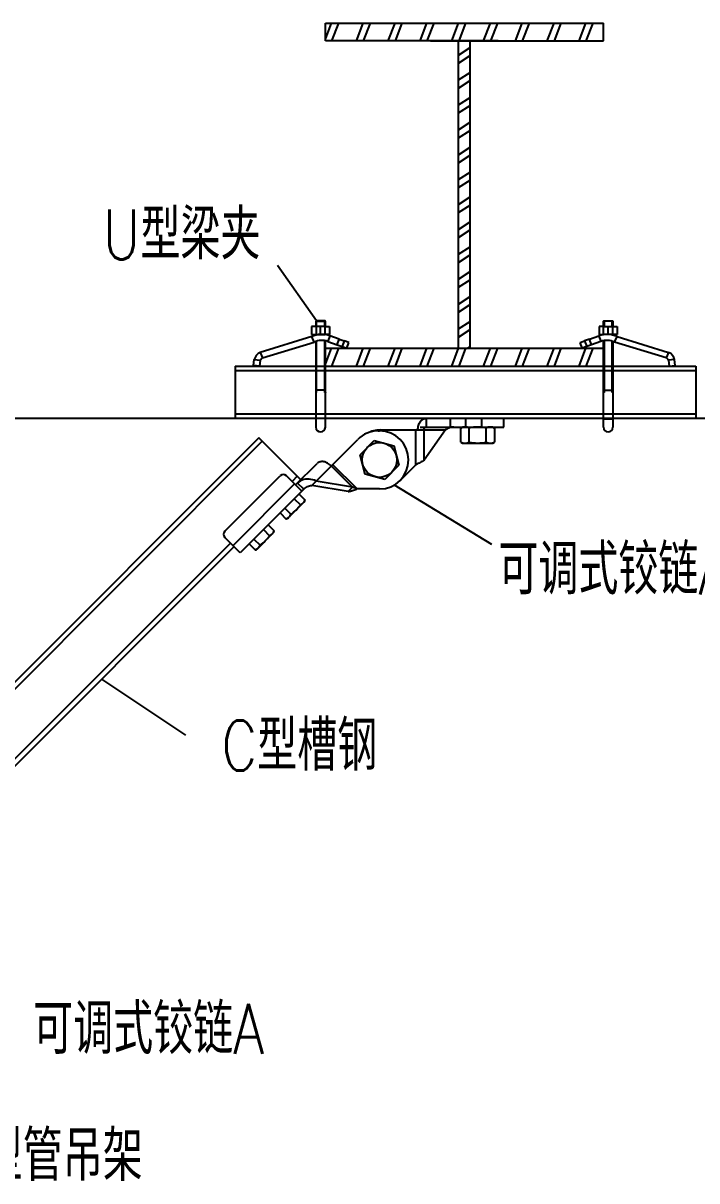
# Model space of a CAD drawing. Extents: x 27938 to 1507990, y 110129 to 923079.
# Drawn here: x 553865 to 559252, y 340505 to 349758 of the extents above; entities that cross this region are included whole.
import ezdxf

# ---------------------------------------------------------------- set-up
doc = ezdxf.new("R2010")
doc.units = 0
doc.header["$LTSCALE"] = 1000
doc.header["$MEASUREMENT"] = 0
for name, color, linetype in [('BZ', 2, 'Continuous'), ('W_DIM', 4, 'Continuous'), ('walraven', 7, 'Continuous'), ('支架', 7, 'Continuous')]:
    doc.layers.add(name, color=color, linetype=linetype)
doc.styles.get("Standard").update_dxf_attribs({"font": 'gbenor.shx', "bigfont": 'gbcbig.shx'})
doc.styles.add('wwp100', font='txt.shx', dxfattribs={"width": 0.7, "height": 400, "bigfont": 'hztxt.shx'})
doc.dimstyles.get("Standard").update_dxf_attribs({"dimtxt": 0.18, "dimasz": 0.18, "dimexe": 0.18, "dimexo": 0.0625, "dimgap": 0.09, "dimtad": 0, "dimtih": 1, "dimtoh": 1, "dimdec": 4, "dimzin": 0, "dimdsep": 46, "dimtxsty": 'Standard', "dimcen": 0.09, "dimadec": 0, "dimazin": 0, "dimtfac": 1, "dimtdec": 4, "dimtofl": 0, "dimtmove": 0, "dimatfit": 3, "dimfxl": 1, "dimtolj": 1, "dimtzin": 0, "dimarcsym": 0})

msp = doc.modelspace()

# ---------------------------------------------------------------- linework, layer by layer
for p, q in [((556281.8, 349631.2), (556330.5, 349758)), ((556281.8, 349758), (558504.9, 349758)), ((556281.8, 349615.4), (556281.8, 349758)), ((556333.6, 349615.4), (556388.4, 349758)), ((556530, 349615.4), (556584.8, 349758)), ((556587.9, 349615.4), (556642.7, 349758)), ((556784.3, 349615.4), (556839.1, 349758)), ((556842.2, 349615.4), (556897, 349758)), ((557038.6, 349615.4), (557093.4, 349758)), ((557096.5, 349615.4), (557151.3, 349758)), ((557292.9, 349615.4), (557347.7, 349758)), ((557350.8, 349615.4), (557405.6, 349758)), ((557547.2, 349615.4), (557602, 349758)), ((557605.1, 349615.4), (557659.9, 349758)), ((557801.5, 349615.4), (557856.3, 349758)), ((557859.4, 349615.4), (557914.2, 349758)), ((558055.8, 349615.4), (558110.6, 349758)), ((558113.7, 349615.4), (558168.5, 349758)), ((558310.1, 349615.4), (558365, 349758)), ((558368, 349615.4), (558422.9, 349758)), ((558504.9, 349615.4), (558504.9, 349758)), ((557347.7, 347159.5), (557347.7, 349615.4)), ((557438.9, 347159.5), (557438.9, 349615.4)), ((557347.7, 349502.8), (557438.9, 349563)), ((557347.7, 349438.2), (557438.9, 349498.4)), ((557347.7, 349303.8), (557438.9, 349364)), ((557347.7, 349239.2), (557438.9, 349299.3)), ((557347.7, 349104.8), (557438.9, 349164.9)), ((557347.7, 349040.1), (557438.9, 349100.3)), ((557347.7, 348905.7), (557438.9, 348965.9)), ((557347.7, 348841.1), (557438.9, 348901.3)), ((557347.7, 348706.7), (557438.9, 348766.9)), ((557347.7, 348642.1), (557438.9, 348702.3)), ((557347.7, 348507.7), (557438.9, 348567.9)), ((557347.7, 348443.1), (557438.9, 348503.2)), ((557347.7, 348308.7), (557438.9, 348368.8)), ((557347.7, 348244), (557438.9, 348304.2)), ((557347.7, 348109.6), (557438.9, 348169.8)), ((557347.7, 348045), (557438.9, 348105.2)), ((557347.7, 347910.6), (557438.9, 347970.8)), ((557347.7, 347846), (557438.9, 347906.2)), ((557347.7, 347711.6), (557438.9, 347771.8)), ((557347.7, 347647), (557438.9, 347707.1)), ((557347.7, 347512.6), (557438.9, 347572.7)), ((557347.7, 347447.9), (557438.9, 347508.1)), ((557347.7, 347313.5), (557438.9, 347373.7)), ((557347.7, 347248.9), (557438.9, 347309.1)), ((557415.9, 347159.5), (557438.9, 347174.7)), ((556281.8, 347159.5), (558504.9, 347159.5)), ((556281.8, 347032.8), (556330.5, 347159.5)), ((556333.6, 347017), (556388.4, 347159.5)), ((556530, 347017), (556584.8, 347159.5)), ((556587.9, 347017), (556642.7, 347159.5)), ((556784.3, 347017), (556839.1, 347159.5)), ((556842.2, 347017), (556897, 347159.5)), ((557038.6, 347017), (557093.4, 347159.5)), ((557096.5, 347017), (557151.3, 347159.5)), ((557292.9, 347017), (557347.7, 347159.5)), ((557350.8, 347017), (557405.6, 347159.5)), ((557547.2, 347017), (557602, 347159.5)), ((557605.1, 347017), (557659.9, 347159.5)), ((557801.5, 347017), (557856.3, 347159.5)), ((557859.4, 347017), (557914.2, 347159.5)), ((558055.8, 347017), (558110.6, 347159.5)), ((558113.7, 347017), (558168.5, 347159.5)), ((558310.1, 347017), (558365, 347159.5)), ((558368, 347017), (558422.9, 347159.5))]:
    msp.add_line(p, q)
at = {"linetype": 'Continuous'}
for p, q in [((555561.5, 347017), (559243.5, 347017)), ((555561.5, 346981.4), (559243.5, 346981.4)), ((555561.5, 346635.2), (559243.5, 346635.2)), ((555561.5, 346599.6), (559243.5, 346599.6)), ((557040.8, 346529.9), (557087.2, 346529.9)), ((557087.2, 346599.6), (557087.2, 346529.9)), ((557087.2, 346599.6), (557707.8, 346599.6)), ((557087.2, 346529.9), (557707.8, 346529.9)), ((557279.3, 346599.6), (557279.3, 346529.9)), ((557402.5, 346599.6), (557402.5, 346529.9)), ((557533.6, 346529.9), (557533.6, 346599.6)), ((557707.8, 346529.9), (557707.8, 346599.6)), ((555748.6, 346444.7), (552563.8, 343259.9)), ((556085.4, 346108), (555748.6, 346444.7)), ((556172.5, 346063.7), (556540.3, 346431.4)), ((556704.5, 346499.5), (556714.7, 346499.5)), ((556721.9, 346506.7), (557241.9, 346506.7)), ((557005.1, 346229), (557005.1, 346506.7)), ((557241.9, 346506.7), (557070.8, 346264.7)), ((557070.8, 346264.7), (557070.8, 346506.7)), ((555777.4, 346416), (552592.5, 343231.1)), ((556559.2, 346308.8), (556673, 346422.6)), ((556673, 346422.6), (556828.5, 346381)), ((556828.5, 346381), (556870.2, 346225.5)), ((556044.3, 346066.9), (556216.2, 346238.8)), ((556600.9, 346153.3), (556559.2, 346308.8)), ((556328.4, 346219.6), (556499.5, 346048.4)), ((556536.3, 346034.8), (556340, 346231.2)), ((556756.4, 346111.7), (556600.9, 346153.3)), ((556870.2, 346225.5), (556756.4, 346111.7)), ((557005.1, 346229), (556879, 346102.9)), ((555477.6, 345697.3), (555921.1, 346140.8)), ((555543.3, 345582.3), (556036.1, 346075.1)), ((556091.2, 346020), (555970.4, 346140.8)), ((556056.6, 346136.7), (556015.6, 346095.7)), ((556108.8, 346032.9), (556059.5, 346082.1)), ((556464.6, 346013.6), (556172.5, 346063.7)), ((556499.5, 346048.4), (556207.4, 346098.6)), ((556108.8, 346032.9), (555600.8, 345524.8)), ((556070.9, 345994.9), (556119.8, 345946.1)), ((556464.6, 346013.6), (556499.5, 346048.4)), ((556714.7, 346034.8), (556536.3, 346034.8)), ((555957.1, 345881.1), (556006, 345832.3)), ((555981.9, 345800.8), (556113.3, 345932.2)), ((556033, 345957), (556081.8, 345908.1)), ((556113.3, 345932.2), (556119.8, 345946.1)), ((555919.2, 345843.2), (555968, 345794.3)), ((555981.9, 345800.8), (555968, 345794.3)), ((555735.5, 345554.4), (555866.9, 345685.8)), ((555786.6, 345710.6), (555835.4, 345661.7)), ((555824.5, 345748.5), (555873.4, 345699.7)), ((555866.9, 345685.8), (555873.4, 345699.7)), ((555522.7, 345602.8), (553405.7, 343485.8)), ((555600.8, 345524.8), (555477.6, 345648)), ((555672.7, 345596.8), (555721.6, 345547.9)), ((555710.7, 345634.7), (555759.6, 345585.8)), ((555551.5, 345574.1), (553434.4, 343457)), ((555735.5, 345554.4), (555721.6, 345547.9))]:
    msp.add_line(p, q, dxfattribs=at)
at = {"color": 7}
for p, q in [((555561.5, 347017), (555561.5, 346599.6)), ((556281.8, 347017), (558504.9, 347017)), ((559243.5, 347017), (559243.5, 346599.6))]:
    msp.add_line(p, q, dxfattribs=at)
at = {"linetype": 'Continuous'}
msp.add_circle((556714.7, 346267.2), 139.4, dxfattribs=at)
for centre, radius, start, end in [((556704.5, 346267.2), 232.3, 90, 135), ((556721.9, 346274.3), 232.3, 90, 117.00029), ((556714.7, 346267.2), 232.3, 270, 90), ((555945.8, 346116.2), 34.8, 45, 135), ((555502.2, 345672.6), 34.8, 135, 225)]:
    msp.add_arc(centre, radius, start, end, dxfattribs=at)
for points, knots in [([(557021.5, 346506.7), (557021.5, 346518.6), (557024.6, 346541.9), (557038.4, 346572.3), (557059.8, 346593.9), (557078.5, 346599.6), (557087.2, 346599.6)], [0, 0, 0, 0, 0.287969, 0.555344, 0.790533, 1, 1, 1, 1]), ([(557070.8, 346506.7), (557070.8, 346512.4), (557073, 346523), (557082.7, 346529.9), (557087.2, 346529.9)], [0, 0, 0, 0, 0.55976, 1, 1, 1, 1]), ([(557280.3, 346525.9), (557276.7, 346524.8), (557263.1, 346520.1), (557250.5, 346512.8), (557241.9, 346506.7)], [0, 0, 0, 0, 0.265236, 1, 1, 1, 1]), ([(556328.4, 346219.6), (556319.9, 346228), (556301.3, 346242.2), (556270, 346254), (556239.6, 346254.2), (556222.4, 346245), (556216.2, 346238.8)], [0, 0, 0, 0, 0.287971, 0.555344, 0.790532, 1, 1, 1, 1]), ([(557070.8, 346264.7), (557061.2, 346258), (557039.4, 346245.8), (557017, 346234.8), (557005.1, 346229)], [0, 0, 0, 0, 0.468219, 1, 1, 1, 1]), ([(556096.4, 346106), (556092.9, 346104.6), (556079.5, 346098.7), (556067.3, 346089.9), (556059.5, 346082.1)], [0, 0, 0, 0, 0.252907, 1, 1, 1, 1]), ([(556207.4, 346098.6), (556190.3, 346106.9), (556153.1, 346117.5), (556114, 346112.8), (556096.4, 346106)], [0, 0, 0, 0, 0.500769, 1, 1, 1, 1]), ([(556108.8, 346032.9), (556117.7, 346041.7), (556137.9, 346055.5), (556161.3, 346061.9), (556172.5, 346063.7)], [0, 0, 0, 0, 0.522516, 1, 1, 1, 1]), ([(556108.8, 346032.9), (556105.2, 346029.2), (556101.5, 346024.9), (556092.8, 346018.4), (556091.2, 346020)], [0, 0, 0, 0, 0.693247, 1, 1, 1, 1]), ([(556464.6, 346013.6), (556476.1, 346015.7), (556500.2, 346022.4), (556523.8, 346030.5), (556536.3, 346034.8)], [0, 0, 0, 0, 0.468219, 1, 1, 1, 1]), ([(556536.3, 346034.8), (556533.2, 346035.9), (556520.7, 346039.9), (556508.3, 346044.3), (556499.5, 346048.4)], [0, 0, 0, 0, 0.254643, 1, 1, 1, 1]), ([(556081.8, 345908.1), (556084, 345909.1), (556092.1, 345913.2), (556099.7, 345918.6), (556104.5, 345923.4)], [0, 0, 0, 0, 0.255699, 1, 1, 1, 1]), ([(556104.5, 345923.4), (556106.1, 345925), (556112.2, 345931.8), (556116.9, 345939.8), (556119.8, 345946.1)], [0, 0, 0, 0, 0.246322, 1, 1, 1, 1]), ([(555968, 345794.3), (555969.2, 345794.9), (555973.7, 345797.1), (555978.1, 345799.6), (555981.2, 345801.8)], [0, 0, 0, 0, 0.253346, 1, 1, 1, 1]), ([(555990.7, 345809.6), (555992.3, 345811.2), (555998.4, 345818), (556003.1, 345826), (556006, 345832.3)], [0, 0, 0, 0, 0.246322, 1, 1, 1, 1]), ([(555858.1, 345677), (555859.7, 345678.6), (555865.8, 345685.4), (555870.5, 345693.4), (555873.4, 345699.7)], [0, 0, 0, 0, 0.246322, 1, 1, 1, 1]), ([(555835.4, 345661.7), (555837.5, 345662.7), (555845.7, 345666.8), (555853.3, 345672.2), (555858.1, 345677)], [0, 0, 0, 0, 0.255699, 1, 1, 1, 1]), ([(555721.6, 345547.9), (555722.8, 345548.4), (555727.3, 345550.7), (555731.7, 345553.2), (555734.8, 345555.3)], [0, 0, 0, 0, 0.253346, 1, 1, 1, 1]), ([(555744.3, 345563.2), (555745.9, 345564.8), (555752, 345571.6), (555756.6, 345579.6), (555759.6, 345585.8)], [0, 0, 0, 0, 0.246322, 1, 1, 1, 1])]:
    msp.add_open_spline(points, degree=3, knots=knots, dxfattribs=at)
for points in [[(557308.8, 346529.9), (557299.2, 346529.9), (557289.5, 346528.5), (557280.3, 346525.9)], [(556047.6, 345866.5), (556060.3, 345879.2), (556071.6, 345893.4), (556081.8, 345908.1)], [(555981.2, 345801.8), (555984.6, 345804.1), (555987.8, 345806.7), (555990.7, 345809.6)], [(556006, 345832.3), (556020.7, 345842.5), (556034.9, 345853.8), (556047.6, 345866.5)], [(555759.6, 345585.8), (555774.3, 345596.1), (555788.5, 345607.4), (555801.2, 345620.1)], [(555801.2, 345620.1), (555813.9, 345632.8), (555825.2, 345646.9), (555835.4, 345661.7)], [(555734.8, 345555.3), (555738.2, 345557.7), (555741.4, 345560.3), (555744.3, 345563.2)]]:
    msp.add_open_spline(points, degree=3, dxfattribs=at)
at = {"layer": 'BZ'}
msp.add_line((548928.6, 346599.6), (560046.8, 346599.6), dxfattribs=at)
at = {"layer": 'walraven'}
for p, q in [((557663.9, 349615.4), (556281.8, 349615.4)), ((557122.7, 349615.4), (558504.9, 349615.4))]:
    msp.add_line(p, q, dxfattribs=at)
at = {"layer": 'walraven', "color": 7, "linetype": 'Continuous'}
for p, q in [((556210.1, 347380), (556205.3, 347375.2)), ((556205.3, 347375.2), (556205.3, 347332.7)), ((556277, 347380), (556210.1, 347380)), ((556281.8, 347375.2), (556277, 347380)), ((556281.8, 347332.7), (556281.8, 347375.2)), ((558504.9, 347375.2), (558509.6, 347380)), ((558504.9, 347332.7), (558504.9, 347375.2)), ((558509.6, 347380), (558576.6, 347380)), ((558576.6, 347380), (558581.3, 347375.2)), ((558581.3, 347375.2), (558581.3, 347332.7)), ((556207.6, 347332.7), (556171.8, 347332.7)), ((556171.8, 347332.7), (556171.8, 347270.6)), ((556171.8, 347270.6), (556207.6, 347270.6)), ((556205.3, 347270.6), (556205.3, 347264.5)), ((556207.6, 347332.7), (556207.6, 347270.6)), ((556279.4, 347332.7), (556207.6, 347332.7)), ((556207.6, 347270.6), (556279.4, 347270.6)), ((556211.9, 347264.5), (556211.9, 347270.6)), ((556275.2, 347268.4), (556275.2, 347270.6)), ((556279.4, 347270.6), (556279.4, 347332.7)), ((556279.4, 347332.7), (556315.3, 347332.7)), ((556315.3, 347270.6), (556279.4, 347270.6)), ((556281.8, 347270.6), (556281.8, 347268.4)), ((556315.3, 347332.7), (556315.3, 347270.6)), ((556392.8, 347232.1), (556318.6, 347259)), ((558393.8, 347232.1), (558468, 347259)), ((558507.2, 347332.7), (558471.3, 347332.7)), ((558471.3, 347332.7), (558471.3, 347270.6)), ((558471.3, 347270.6), (558507.2, 347270.6)), ((558504.9, 347270.6), (558504.9, 347268.4)), ((558507.2, 347270.6), (558507.2, 347332.7)), ((558507.2, 347332.7), (558579, 347332.7)), ((558579, 347270.6), (558507.2, 347270.6)), ((558511.5, 347268.4), (558511.5, 347270.6)), ((558574.7, 347264.5), (558574.7, 347270.6)), ((558579, 347332.7), (558579, 347270.6)), ((558579, 347332.7), (558614.8, 347332.7)), ((558614.8, 347270.6), (558579, 347270.6)), ((558581.3, 347270.6), (558581.3, 347264.5)), ((558614.8, 347332.7), (558614.8, 347270.6)), ((556172.4, 347252.7), (555759.9, 347126.5)), ((555780.1, 347083.2), (556192.6, 347209.3)), ((556205.3, 347214.5), (556205.3, 346577)), ((556211.9, 346806.4), (556211.9, 347214.5)), ((556275.2, 347219.9), (556275.2, 346806.4)), ((556281.8, 346577), (556281.8, 347219.9)), ((556302.3, 347214.1), (556376.4, 347187.1)), ((556376.4, 347187.1), (556415.3, 347173)), ((556392.8, 347232.1), (556431.7, 347217.9)), ((556415.3, 347173), (556452.3, 347159.5)), ((556468.6, 347204.4), (556431.7, 347217.9)), ((556452.3, 347159.5), (556468.6, 347204.4)), ((558318, 347204.4), (558355, 347217.9)), ((558334.3, 347159.5), (558318, 347204.4)), ((558371.3, 347173), (558334.3, 347159.5)), ((558393.8, 347232.1), (558355, 347217.9)), ((558410.2, 347187.1), (558371.3, 347173)), ((558484.4, 347214.1), (558410.2, 347187.1)), ((558504.9, 346577), (558504.9, 347219.9)), ((558511.5, 347219.9), (558511.5, 346806.4)), ((558574.7, 346806.4), (558574.7, 347214.5)), ((558581.3, 347214.5), (558581.3, 346577)), ((559006.5, 347083.2), (558594, 347209.3)), ((558614.2, 347252.7), (559026.7, 347126.5)), ((555707.5, 347021.2), (555712.6, 347068.7)), ((555755.1, 347017), (555707.5, 347021.2)), ((555761.5, 347064.4), (555755.1, 347017)), ((559025.1, 347064.4), (559031.5, 347017)), ((559031.5, 347017), (559079.1, 347021.2)), ((559079.1, 347021.2), (559074, 347068.7)), ((556281.8, 346825.2), (556205.3, 346825.2)), ((556211.9, 346825.2), (556205.3, 346802.3)), ((556275.2, 346825.2), (556281.8, 346802.3)), ((558511.5, 346825.2), (558504.9, 346802.3)), ((558504.9, 346825.2), (558581.3, 346825.2)), ((558574.7, 346825.2), (558581.3, 346802.3)), ((556205.3, 346595.8), (556205.3, 346528.9)), ((556281.8, 346528.9), (556281.8, 346595.8)), ((558504.9, 346528.9), (558504.9, 346595.8)), ((558581.3, 346595.8), (558581.3, 346528.9))]:
    msp.add_line(p, q, dxfattribs=at)
at = {"layer": 'walraven', "color": 1, "linetype": 'Continuous'}
for p, q in [((556205.3, 347375.2), (556243.5, 347375.2)), ((556211.9, 347332.7), (556211.9, 347380)), ((556243.5, 347375.2), (556281.8, 347375.2)), ((556275.2, 347380), (556275.2, 347332.7)), ((558543.1, 347375.2), (558504.9, 347375.2)), ((558511.5, 347380), (558511.5, 347332.7)), ((558581.3, 347375.2), (558543.1, 347375.2)), ((558574.7, 347332.7), (558574.7, 347380)), ((556318.6, 347259), (556302.3, 347214.1)), ((558468, 347259), (558484.4, 347214.1)), ((556192.6, 347209.3), (556172.4, 347252.7)), ((556376.4, 347187.1), (556392.8, 347232.1)), ((556431.7, 347217.9), (556415.3, 347173)), ((558355, 347217.9), (558371.3, 347173)), ((558410.2, 347187.1), (558393.8, 347232.1)), ((558594, 347209.3), (558614.2, 347252.7)), ((555759.9, 347126.5), (555780.1, 347083.2)), ((559026.7, 347126.5), (559006.5, 347083.2)), ((555712.6, 347068.7), (555761.5, 347064.4)), ((559074, 347068.7), (559025.1, 347064.4)), ((558504.9, 346595.8), (558581.3, 346595.8))]:
    msp.add_line(p, q, dxfattribs=at)
at = {"layer": 'walraven', "color": 3, "linetype": 'Continuous'}
for p, q in [((556243.5, 347270.6), (556243.5, 347332.7)), ((558543.1, 347270.6), (558543.1, 347332.7))]:
    msp.add_line(p, q, dxfattribs=at)
at = {"layer": 'walraven', "color": 7, "linetype": 'Continuous'}
for centre, radius, start, end in [((556253.2, 347079.4), 191.2, 70, 115), ((558533.4, 347079.4), 191.2, 65, 110), ((556253.2, 347079.4), 143.4, 70, 115), ((558533.4, 347079.4), 143.4, 65, 110), ((555796.3, 347048.6), 86, 115, 166.46965), ((555796.3, 347048.6), 86, 115, 166.46965), ((555796.3, 347048.6), 38.2, 115, 155.50346), ((558990.3, 347048.6), 38.2, 24.49654, 65), ((558990.3, 347048.6), 86, 13.53035, 65), ((556243.5, 346528.9), 38.2, 180, 0), ((558543.1, 346528.9), 38.2, 180, 0)]:
    msp.add_arc(centre, radius, start, end, dxfattribs=at)
at = {"layer": '支架', "color": 7, "linetype": 'Continuous'}
for p, q in [((557365.2, 346522.1), (557378.6, 346529.9)), ((557365.2, 346409.7), (557365.2, 346522.1)), ((557378.6, 346529.9), (557621.8, 346529.9)), ((557432.7, 346409.7), (557432.7, 346522.1)), ((557567.8, 346409.7), (557567.8, 346522.1)), ((557621.8, 346529.9), (557635.3, 346522.1)), ((557635.3, 346522.1), (557635.3, 346409.7)), ((557365.2, 346409.7), (557378.6, 346401.9)), ((557378.6, 346401.9), (557621.8, 346401.9)), ((557621.8, 346401.9), (557635.3, 346409.7))]:
    msp.add_line(p, q, dxfattribs=at)
for centre, radius, start, end in [((557399, 346452.6), 77.3, 64.11128, 115.88872), ((557500.2, 346232.2), 297.6, 76.88834, 103.11166), ((557601.5, 346452.6), 77.3, 64.11128, 115.88872), ((557399, 346479.2), 77.3, 244.11128, 295.88872), ((557500.2, 346699.5), 297.6, 256.88834, 283.11166), ((557601.5, 346479.2), 77.3, 244.11128, 295.88872)]:
    msp.add_arc(centre, radius, start, end, dxfattribs=at)

# ---------------------------------------------------------------- texts
at = {"layer": 'W_DIM', "color": 7, "style": 'wwp100', "width": 0.8}
for s, p in [('U型梁夹', (554501.3, 347869.6)), ('可调式铰链A', (557664.4, 345192.1)), ('C型槽钢', (555449, 343784.2)), ('可调式铰链A', (553944.8, 341519)), ('U型管吊架', (553240, 340505.7))]:
    msp.add_text(s, height=400, dxfattribs=at).set_placement(p)

# ---------------------------------------------------------------- leaders
at = {"color": 7}
msp.add_leader([(556211.9, 347380), (555897.9, 347821.2)], dimstyle='Standard', override={"dimgap": 100, "dimtad": 0}, dxfattribs=at)
for points in [[(556833, 346067.2), (557609.7, 345593.5)], [(554493, 344515.6), (555164, 344068.4)]]:
    msp.add_leader(points, dimstyle='Standard', override={"dimgap": 20, "dimtad": 0})

doc.saveas('drawing.dxf')
